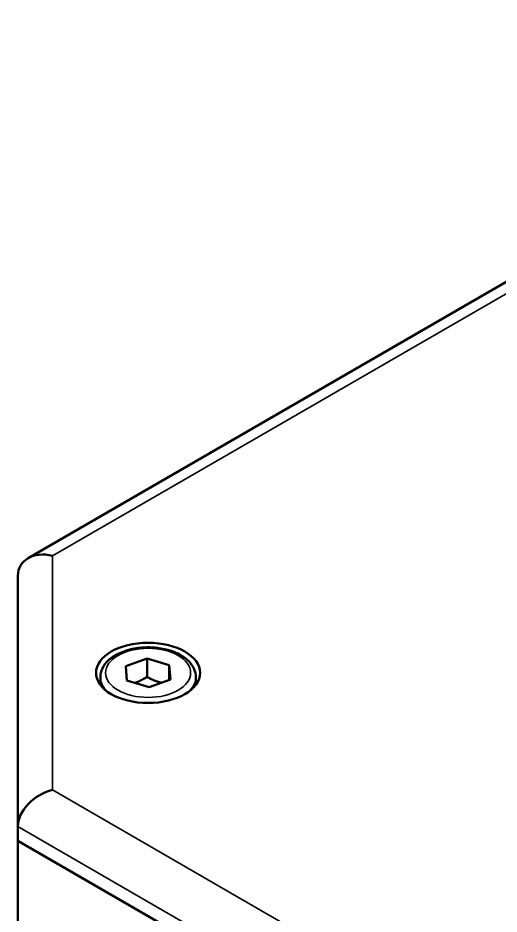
# Model space of a CAD drawing. Header units: inches. Extents: x -20.7 to 49, y -43 to 17.2.
# Drawn here: x -20.74 to -17.46, y -3.03 to 3.06 of the extents above; entities that cross this region are included whole.
import ezdxf

# ---------------------------------------------------------------- set-up
doc = ezdxf.new("R2010")
doc.units = ezdxf.units.IN
doc.header["$MEASUREMENT"] = 0
doc.layers.add('Visible (ANSI)', color=7, linetype='Continuous', lineweight=50)
doc.layers.add('Visible Narrow (ANSI)', color=7, linetype='Continuous', lineweight=35)

msp = doc.modelspace()

# ---------------------------------------------------------------- linework, layer by layer
at = {"layer": 'Visible (ANSI)'}
for p, q in [((-14.3058, 3.0594), (-20.6664, -0.6129)), ((-20.7356, -0.7327), (-20.7356, -2.4375)), ((-20.0009, -1.3467), (-19.8571, -1.2939)), ((-19.8571, -1.2939), (-19.7059, -1.3394)), ((-19.8571, -1.4193), (-19.8571, -1.2939)), ((-19.7059, -1.3394), (-19.6986, -1.4378)), ((-19.7059, -1.4405), (-19.7059, -1.3394)), ((-19.9936, -1.4451), (-20.0009, -1.3467)), ((-20.1746, -1.4212), (-20.1746, -1.474)), ((-19.8425, -1.4906), (-19.9936, -1.4451)), ((-19.6986, -1.4378), (-19.8425, -1.4906)), ((-19.525, -1.4212), (-19.525, -1.474)), ((-20.7356, -2.534), (-20.7356, -2.4375)), ((-20.7356, -2.534), (-14.3345, -6.2296)), ((-20.7356, -5.2342), (-20.7356, -2.534)), ((-20.7356, -2.534), (-14.3345, -6.2296))]:
    msp.add_line(p, q, dxfattribs=at)
for centre, major_axis, start_param, end_param in [((-20.4994, -0.7892), (-0.2182, 0.126), 5.105088, 6.675884), ((-20.4994, -2.381), (-0.2182, -0.126), 4.31969, 5.890486)]:
    msp.add_ellipse(centre, major_axis=major_axis, ratio=0.717439, start_param=start_param, end_param=end_param, dxfattribs=at)
msp.add_ellipse((-19.8498, -1.3923), major_axis=(0.3543, 0), ratio=0.57735, dxfattribs=at)
msp.add_open_spline([(-20.1746, -1.4212), (-20.1746, -1.4009), (-20.1698, -1.3808), (-20.1515, -1.3419), (-20.1373, -1.3234), (-20.0999, -1.2887), (-20.0758, -1.2729), (-20.0204, -1.2467), (-19.989, -1.2364), (-19.923, -1.2226), (-19.8883, -1.2189), (-19.8191, -1.2185), (-19.7845, -1.2216), (-19.7183, -1.2343), (-19.6868, -1.244), (-19.6297, -1.2694), (-19.6042, -1.2853), (-19.5628, -1.3223), (-19.5466, -1.3433), (-19.529, -1.384), (-19.525, -1.4026), (-19.525, -1.4212)], degree=3, knots=[1.08996, 1.08996, 1.08996, 1.08996, 1.355755, 1.355755, 1.645379, 1.645379, 1.973474, 1.973474, 2.312185, 2.312185, 2.648318, 2.648318, 2.982878, 2.982878, 3.318793, 3.318793, 3.657445, 3.657445, 3.987045, 3.987045, 4.231553, 4.231553, 4.231553, 4.231553], dxfattribs=at)
for points, weights in [([(-19.8571, -1.4193), (-19.9023, -1.4485), (-19.9416, -1.4607)], [1, 1.09193047859, 1.07460195935]), ([(-19.7566, -1.4591), (-19.8037, -1.4496), (-19.8571, -1.4193)], [1.06779087633, 1.10454257713, 1])]:
    msp.add_rational_spline(points, weights, degree=2, dxfattribs=at)
at = {"layer": 'Visible Narrow (ANSI)'}
for p, q in [((-20.4994, -0.5964), (-14.2367, 3.0194)), ((-20.4994, -2.1882), (-20.4994, -0.5964)), ((-14.2367, -5.8039), (-20.4994, -2.1882)), ((-20.7356, -2.4375), (-14.3345, -6.1332))]:
    msp.add_line(p, q, dxfattribs=at)
msp.add_ellipse((-19.8498, -1.3923), major_axis=(0.2894, 0), ratio=0.57735, dxfattribs=at)
for major_axis, start_param, end_param in [((-0.3248, 0), 0, 0.569132), ((0.3248, 0), 5.714053, 6.283185)]:
    msp.add_ellipse((-19.8498, -1.4212), major_axis=major_axis, ratio=0.57735, start_param=start_param, end_param=end_param, dxfattribs=at)

doc.saveas('drawing.dxf')
